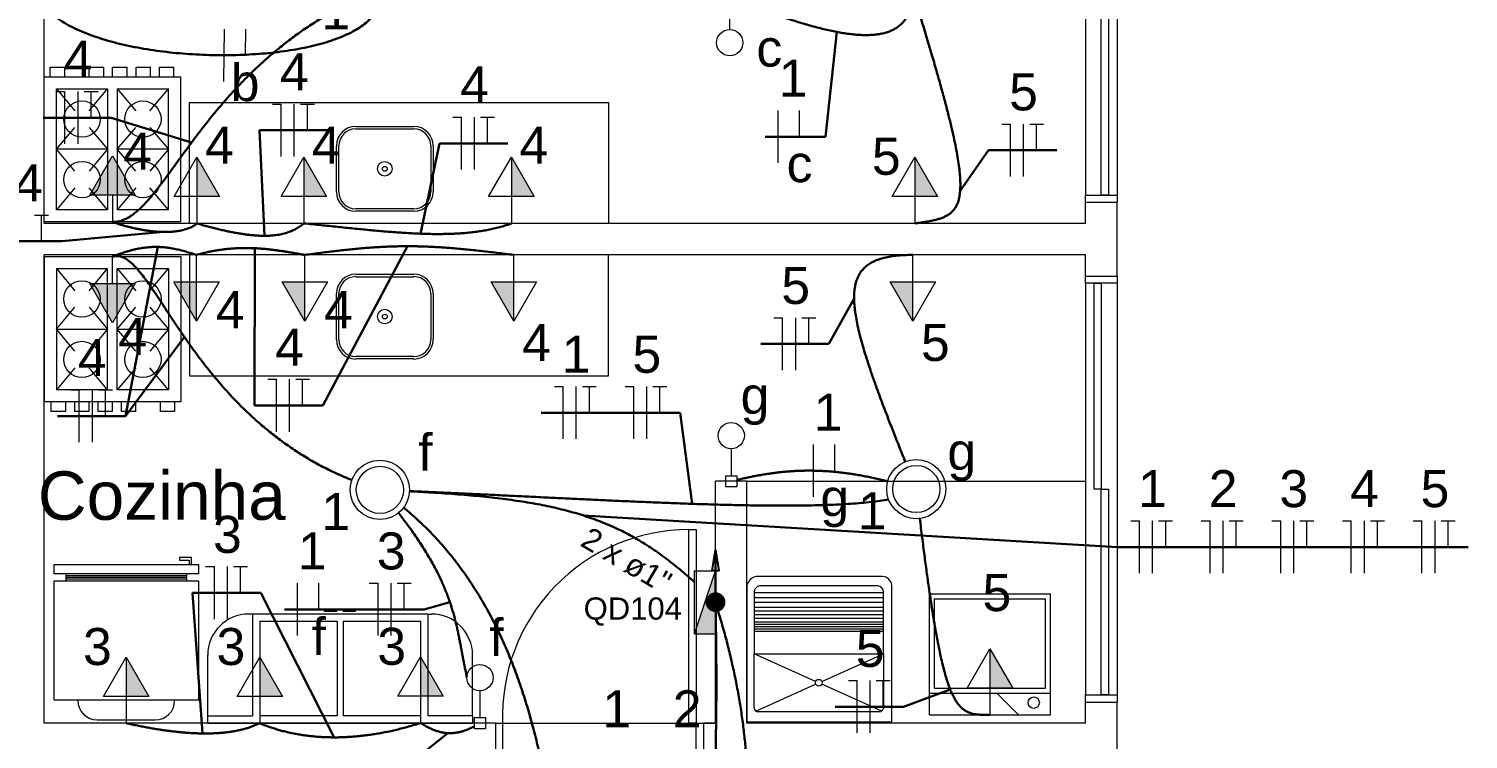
# Model space of a CAD drawing. Header units: inches. Extents: x 82 to 150, y -19 to 82.
# Drawn here: x 107.68 to 114.55, y 10.53 to 13.91 of the extents above; entities that cross this region are included whole.
import ezdxf
from ezdxf.enums import TextEntityAlignment as Align

# ---------------------------------------------------------------- set-up
doc = ezdxf.new("R2010")
doc.units = ezdxf.units.IN
doc.header["$MEASUREMENT"] = 0
doc.linetypes.add('Dashed', pattern=[0.75, 0.5, -0.25])
for name, color, linetype, lineweight in [('BASE', 7, 'Continuous', 5), ('EL-Condutos', 8, 'Continuous', 30), ('EL-Fios', 1, 'Continuous', 20), ('EL-Pontos', 5, 'Continuous', 20), ('EL-Textos fios', 7, 'Continuous', 30), ('MOVEIS', 253, 'Continuous', 20), ('P-SIMBOL', 5, 'Continuous', 20), ('TEXTO', 7, 'Continuous', 20)]:
    doc.layers.add(name, color=color, linetype=linetype, lineweight=lineweight)
doc.styles.add('Arial', font='arial.ttf')
doc.dimstyles.get("Standard").update_dxf_attribs({"dimtxt": 0.18, "dimasz": 0.18, "dimexe": 0.18, "dimexo": 0.0625, "dimgap": 0.09, "dimtad": 0, "dimtih": 1, "dimtoh": 1, "dimdec": 4, "dimzin": 0, "dimdsep": 46, "dimtxsty": 'Standard', "dimcen": 0.09, "dimadec": 0, "dimazin": 0, "dimtfac": 1, "dimtdec": 4, "dimtofl": 0, "dimtmove": 0, "dimatfit": 3, "dimfxl": 0, "dimtolj": 1, "dimtzin": 0, "dimarcsym": 0})

msp = doc.modelspace()

# ---------------------------------------------------------------- hatches: boundary and pattern name
at = {"layer": 'P-SIMBOL', "linetype": 'Continuous'}
for points in [[(108.1902, 13.1197), (108.082, 13.3072), (107.9737, 13.1197)], [(108.4848, 13.1127), (108.4848, 13.3002), (108.5931, 13.1127)], [(108.9946, 13.1127), (108.9946, 13.3002), (109.1029, 13.1127)], [(109.9843, 13.1127), (109.9844, 13.3002), (110.0926, 13.1127)], [(111.9091, 13.1127), (111.9091, 13.3002), (112.0174, 13.1127)], [(108.4828, 12.7067), (108.4828, 12.5192), (108.3746, 12.7067)], [(108.9992, 12.7067), (108.9992, 12.5192), (108.891, 12.7067)], [(109.9959, 12.7067), (109.9959, 12.5192), (109.8877, 12.7067)], [(111.8986, 12.7067), (111.8986, 12.5192), (111.7904, 12.7067)], [(107.9737, 12.6987), (108.082, 12.5112), (108.1902, 12.6987)], [(110.8583, 11.0285), (110.9582, 11.0285), (110.9582, 11.3294)], [(108.1477, 10.7302), (108.1477, 10.9177), (108.256, 10.7302)], [(108.7842, 10.7302), (108.7842, 10.9177), (108.8925, 10.7302)], [(109.5512, 10.7312), (109.5512, 10.9187), (109.6595, 10.7312)], [(112.2672, 10.7697), (112.2672, 10.9572), (112.3755, 10.7697)]]:
    msp.add_hatch(color=256, dxfattribs=at).paths.add_polyline_path(points)

# ---------------------------------------------------------------- linework, layer by layer
at = {"layer": 'BASE', "linetype": 'Continuous'}
for p, q in [((112.7232, 15.0817), (112.7232, 13.1202)), ((112.8732, 15.0817), (112.8732, 13.1202)), ((112.7232, 12.6992), (112.7232, 10.7377)), ((112.8732, 12.6992), (112.8732, 10.7377)), ((109.9082, 10.6022), (109.9427, 10.6022))]:
    msp.add_line(p, q, dxfattribs=at)
at = {"layer": 'BASE'}
for p, q in [((107.7562, 12.9847), (107.7562, 14.1672)), ((112.7232, 12.9847), (112.7232, 13.0857)), ((112.7232, 13.0857), (112.8732, 13.0857)), ((112.8732, 12.7337), (112.8732, 13.0857)), ((112.7232, 12.9847), (107.7562, 12.9847)), ((107.7562, 10.6022), (107.7562, 12.8347)), ((112.7232, 12.8347), (107.7562, 12.8347)), ((112.7232, 12.7337), (112.7232, 12.8347)), ((112.7232, 12.7337), (112.8732, 12.7337)), ((110.9582, 10.6022), (110.9582, 11.7557)), ((111.1082, 11.7557), (110.9582, 11.7557)), ((111.1082, 10.6022), (111.1082, 11.7557)), ((111.1082, 11.7557), (112.7232, 11.7557)), ((112.7232, 10.6022), (112.7232, 10.7032)), ((112.7232, 10.7032), (112.8732, 10.7032)), ((112.8732, 10.0252), (112.8732, 10.7032)), ((109.9082, 10.6022), (107.7562, 10.6022)), ((109.9082, 10.6022), (109.9082, 10.4522)), ((109.9427, 10.6022), (110.9582, 10.6022)), ((110.9582, 10.6022), (110.9002, 10.6022)), ((110.9002, 10.6022), (110.9002, 10.4522)), ((112.7232, 10.6022), (111.1082, 10.6022))]:
    msp.add_line(p, q, dxfattribs=at)
at = {"layer": 'BASE', "linetype": 'Continuous'}
for points in [[(112.8332, 14.1012), (112.8332, 13.1202), (112.7982, 13.1202), (112.7982, 14.1012), (112.8332, 14.1012), (112.8332, 14.1012)], [(112.7982, 12.6992), (112.7982, 11.7182), (112.7637, 11.7182), (112.7637, 12.6992), (112.7982, 12.6992), (112.7982, 12.6992)], [(112.8332, 11.7182), (112.8332, 10.7377), (112.7982, 10.7377), (112.7982, 11.7182), (112.8332, 11.7182), (112.8332, 11.7182)], [(110.8657, 10.6022), (110.8312, 10.6022), (110.8312, 11.5252), (110.8657, 11.5252), (110.8657, 10.6022), (110.8657, 10.6022)]]:
    msp.add_lwpolyline(points, close=True, dxfattribs=at)
for points in [[(112.7232, 13.0857), (112.7232, 13.1202), (112.8732, 13.1202), (112.8732, 13.0857)], [(112.8732, 12.7337), (112.8732, 12.6992), (112.7232, 12.6992), (112.7232, 12.7337)], [(112.7232, 10.7032), (112.7232, 10.7377), (112.8732, 10.7377), (112.8732, 10.7032)], [(109.9082, 10.6022), (109.9427, 10.6022), (109.9427, 10.4522), (109.9082, 10.4522)], [(110.9002, 10.4522), (110.8657, 10.4522), (110.8657, 10.6022), (110.9002, 10.6022)]]:
    msp.add_lwpolyline(points, dxfattribs=at)
msp.add_arc((110.8312, 10.6362), 0.889, 90, 182.192, dxfattribs=at)
at = {"layer": 'EL-Condutos'}
msp.add_line((110.9582, 11.179), (110.9582, 11.429), dxfattribs=at)
at = {"layer": 'EL-Condutos', "const_width": 0.0417}
msp.add_lwpolyline([(110.979, 11.179, 1), (110.9374, 11.179, 1)], format="xyb", close=True, dxfattribs=at)
at = {"layer": 'EL-Condutos'}
msp.add_circle((110.9582, 11.179), 0.0417, dxfattribs=at)
at = {"layer": 'EL-Condutos', "linetype": 'Continuous'}
for points in [[(109.2291, 14.0448), (109.1567, 14.0077), (109.0881, 13.9686), (109.023, 13.9277), (108.9613, 13.8853), (108.903, 13.8414), (108.8477, 13.7965), (108.7954, 13.7507), (108.746, 13.7043), (108.6992, 13.6575), (108.655, 13.6105), (108.6132, 13.5635), (108.5736, 13.5168), (108.5362, 13.4707), (108.5007, 13.4253), (108.4671, 13.3809), (108.4351, 13.3377), (108.4046, 13.296), (108.3756, 13.256), (108.3477, 13.2178), (108.321, 13.1819), (108.2952, 13.1483), (108.2702, 13.1173), (108.2459, 13.0892), (108.2221, 13.0642), (108.1987, 13.0424), (108.1755, 13.0243), (108.1523, 13.0099), (108.1291, 12.9995), (108.1057, 12.9934), (108.082, 12.9917)], [(111.8686, 13.9655), (111.857, 13.9488), (111.8436, 13.9342), (111.8283, 13.9216), (111.8113, 13.9109), (111.7927, 13.9021), (111.7726, 13.8949), (111.751, 13.8895), (111.728, 13.8857), (111.7038, 13.8834), (111.6783, 13.8826), (111.6518, 13.8831), (111.6242, 13.885), (111.5957, 13.888), (111.5663, 13.8922), (111.5362, 13.8975), (111.5054, 13.9038), (111.4741, 13.911), (111.4422, 13.919), (111.4099, 13.9278), (111.3773, 13.9373), (111.3444, 13.9474), (111.3114, 13.9581), (111.2783, 13.9692), (111.2452, 13.9807), (111.2123, 13.9925), (111.1795, 14.0045), (111.147, 14.0167), (111.1149, 14.0289), (111.0832, 14.0412), (111.052, 14.0534)], [(109.3167, 13.9655), (109.2918, 13.9416), (109.262, 13.9195), (109.2276, 13.8991), (109.1888, 13.8803), (109.1462, 13.8633), (109.1, 13.848), (109.0504, 13.8344), (108.998, 13.8225), (108.943, 13.8123), (108.8857, 13.8038), (108.8264, 13.797), (108.7656, 13.7919), (108.7035, 13.7885), (108.6406, 13.7868), (108.577, 13.7868), (108.5132, 13.7886), (108.4495, 13.792), (108.3862, 13.7971), (108.3237, 13.804), (108.2622, 13.8125), (108.2022, 13.8227), (108.144, 13.8347), (108.0879, 13.8483), (108.0342, 13.8637), (107.9833, 13.8807), (107.9355, 13.8995), (107.8912, 13.9199), (107.8506, 13.9421), (107.8142, 13.966), (107.7822, 13.9915)], [(111.9357, 13.9699), (111.9634, 13.8783), (111.9887, 13.7928), (112.0118, 13.7132), (112.0326, 13.6392), (112.0513, 13.5706), (112.0677, 13.5073), (112.0821, 13.4489), (112.0943, 13.3954), (112.1045, 13.3464), (112.1127, 13.3017), (112.1189, 13.2612), (112.1231, 13.2245), (112.1255, 13.1916), (112.126, 13.1621), (112.1246, 13.1359), (112.1214, 13.1127), (112.1165, 13.0923), (112.1098, 13.0745), (112.1015, 13.0592), (112.0915, 13.0459), (112.0799, 13.0346), (112.0668, 13.0251), (112.0521, 13.017), (112.0358, 13.0103), (112.0182, 13.0046), (111.9991, 12.9998), (111.9786, 12.9956), (111.9567, 12.9918), (111.9336, 12.9883), (111.9091, 12.9847)], [(108.082, 12.9917), (108.0996, 12.9857), (108.1172, 12.9801), (108.1346, 12.9749), (108.1519, 12.9701), (108.169, 12.9658), (108.186, 12.9618), (108.2027, 12.9582), (108.2192, 12.9551), (108.2354, 12.9523), (108.2514, 12.95), (108.2671, 12.948), (108.2825, 12.9465), (108.2975, 12.9453), (108.3122, 12.9446), (108.3266, 12.9442), (108.3405, 12.9442), (108.3541, 12.9446), (108.3672, 12.9454), (108.3799, 12.9466), (108.3922, 12.9482), (108.4039, 12.9501), (108.4152, 12.9525), (108.4259, 12.9552), (108.4361, 12.9583), (108.4457, 12.9617), (108.4548, 12.9656), (108.4632, 12.9698), (108.4711, 12.9744), (108.4783, 12.9794), (108.4848, 12.9847)], [(108.4848, 12.9847), (108.5115, 12.9771), (108.5373, 12.97), (108.5623, 12.9635), (108.5866, 12.9575), (108.6101, 12.952), (108.6328, 12.947), (108.6548, 12.9425), (108.6761, 12.9386), (108.6967, 12.9352), (108.7166, 12.9323), (108.7358, 12.93), (108.7544, 12.9281), (108.7723, 12.9268), (108.7896, 12.9261), (108.8063, 12.9258), (108.8224, 12.9261), (108.8379, 12.9268), (108.8529, 12.9281), (108.8673, 12.93), (108.8812, 12.9323), (108.8946, 12.9352), (108.9075, 12.9386), (108.9199, 12.9425), (108.9318, 12.947), (108.9433, 12.952), (108.9544, 12.9575), (108.965, 12.9635), (108.9753, 12.97), (108.9851, 12.9771), (108.9946, 12.9847)], [(108.9946, 12.9847), (109.0354, 12.9807), (109.0756, 12.9766), (109.1153, 12.9725), (109.1545, 12.9685), (109.1931, 12.9645), (109.2312, 12.9606), (109.2688, 12.9569), (109.3059, 12.9533), (109.3424, 12.95), (109.3784, 12.9468), (109.4139, 12.944), (109.4488, 12.9414), (109.4832, 12.9392), (109.517, 12.9373), (109.5503, 12.9358), (109.5831, 12.9348), (109.6153, 12.9342), (109.647, 12.9342), (109.6781, 12.9347), (109.7087, 12.9357), (109.7388, 12.9373), (109.7683, 12.9396), (109.7972, 12.9426), (109.8256, 12.9462), (109.8534, 12.9506), (109.8807, 12.9557), (109.9075, 12.9617), (109.9337, 12.9685), (109.9593, 12.9762), (109.9844, 12.9847)], [(108.082, 12.8267), (108.0991, 12.8334), (108.1157, 12.8394), (108.1318, 12.8449), (108.1475, 12.8499), (108.1627, 12.8543), (108.1776, 12.8583), (108.1921, 12.8617), (108.2062, 12.8646), (108.22, 12.8671), (108.2336, 12.8691), (108.2468, 12.8706), (108.2599, 12.8717), (108.2727, 12.8724), (108.2853, 12.8727), (108.2978, 12.8727), (108.3101, 12.8722), (108.3223, 12.8714), (108.3344, 12.8702), (108.3465, 12.8687), (108.3585, 12.8669), (108.3706, 12.8648), (108.3826, 12.8624), (108.3947, 12.8598), (108.4069, 12.8568), (108.4191, 12.8537), (108.4315, 12.8503), (108.4441, 12.8467), (108.4568, 12.8429), (108.4697, 12.8389), (108.4828, 12.8347)], [(108.4828, 12.8347), (108.5034, 12.8402), (108.5237, 12.8452), (108.5436, 12.8496), (108.5632, 12.8534), (108.5825, 12.8568), (108.6014, 12.8596), (108.6201, 12.862), (108.6385, 12.8639), (108.6566, 12.8654), (108.6744, 12.8665), (108.692, 12.8672), (108.7094, 12.8675), (108.7266, 12.8675), (108.7436, 12.8672), (108.7603, 12.8666), (108.7769, 12.8656), (108.7934, 12.8644), (108.8097, 12.863), (108.8259, 12.8614), (108.842, 12.8595), (108.8579, 12.8575), (108.8738, 12.8553), (108.8896, 12.853), (108.9053, 12.8505), (108.921, 12.848), (108.9367, 12.8454), (108.9523, 12.8428), (108.9679, 12.8401), (108.9835, 12.8374), (108.9992, 12.8347)], [(108.9992, 12.8347), (109.0389, 12.84), (109.0772, 12.845), (109.114, 12.8496), (109.1496, 12.8538), (109.184, 12.8577), (109.2174, 12.8611), (109.2498, 12.8643), (109.2814, 12.867), (109.3123, 12.8694), (109.3426, 12.8714), (109.3724, 12.8731), (109.4019, 12.8744), (109.4311, 12.8753), (109.4601, 12.8758), (109.4891, 12.876), (109.5182, 12.8758), (109.5475, 12.8753), (109.577, 12.8744), (109.607, 12.8731), (109.6375, 12.8714), (109.6686, 12.8694), (109.7005, 12.867), (109.7332, 12.8643), (109.767, 12.8611), (109.8017, 12.8577), (109.8377, 12.8538), (109.875, 12.8496), (109.9138, 12.845), (109.954, 12.84), (109.9959, 12.8347)], [(109.2231, 11.7612), (109.1473, 11.7941), (109.0753, 11.8299), (109.0071, 11.8685), (108.9426, 11.9095), (108.8815, 11.9526), (108.8238, 11.9975), (108.7693, 12.044), (108.7178, 12.0916), (108.6693, 12.1401), (108.6236, 12.1893), (108.5806, 12.2387), (108.54, 12.2881), (108.5018, 12.3372), (108.4659, 12.3856), (108.4321, 12.4331), (108.4002, 12.4794), (108.3702, 12.5242), (108.3418, 12.567), (108.315, 12.6078), (108.2896, 12.6461), (108.2654, 12.6816), (108.2424, 12.7141), (108.2203, 12.7431), (108.1991, 12.7686), (108.1786, 12.79), (108.1587, 12.8071), (108.1392, 12.8197), (108.12, 12.8273), (108.101, 12.8298), (108.082, 12.8267)], [(111.863, 11.849), (111.834, 11.9217), (111.8065, 11.9912), (111.7807, 12.0574), (111.7566, 12.1204), (111.7343, 12.1803), (111.7138, 12.2372), (111.6951, 12.291), (111.6784, 12.3419), (111.6636, 12.39), (111.6509, 12.4352), (111.6402, 12.4776), (111.6317, 12.5173), (111.6253, 12.5544), (111.6211, 12.5889), (111.6192, 12.6208), (111.6197, 12.6503), (111.6225, 12.6773), (111.6278, 12.702), (111.6355, 12.7244), (111.6457, 12.7445), (111.6586, 12.7624), (111.674, 12.7782), (111.6922, 12.7919), (111.7131, 12.8036), (111.7367, 12.8134), (111.7632, 12.8212), (111.7926, 12.8272), (111.8249, 12.8314), (111.8602, 12.8339), (111.8986, 12.8347)], [(111.7792, 11.7559), (111.7502, 11.7629), (111.7219, 11.7692), (111.6942, 11.7751), (111.667, 11.7804), (111.6403, 11.7852), (111.6142, 11.7894), (111.5885, 11.7932), (111.5633, 11.7965), (111.5385, 11.7992), (111.5141, 11.8016), (111.49, 11.8034), (111.4663, 11.8048), (111.4429, 11.8057), (111.4197, 11.8062), (111.3967, 11.8063), (111.374, 11.8059), (111.3514, 11.8052), (111.329, 11.804), (111.3067, 11.8025), (111.2844, 11.8005), (111.2622, 11.7982), (111.2401, 11.7955), (111.2179, 11.7925), (111.1957, 11.7891), (111.1734, 11.7854), (111.1511, 11.7814), (111.1286, 11.777), (111.1059, 11.7723), (111.083, 11.7674), (111.06, 11.7621)], [(109.497, 11.7088), (109.5903, 11.7048), (109.6837, 11.7006), (109.7772, 11.6963), (109.8706, 11.6919), (109.9638, 11.6874), (110.0566, 11.6829), (110.1488, 11.6784), (110.2404, 11.674), (110.3311, 11.6697), (110.4208, 11.6655), (110.5094, 11.6615), (110.5968, 11.6577), (110.6827, 11.6541), (110.7671, 11.6509), (110.8497, 11.6479), (110.9305, 11.6454), (111.0092, 11.6432), (111.0858, 11.6415), (111.1601, 11.6403), (111.2319, 11.6395), (111.3012, 11.6394), (111.3676, 11.6398), (111.4312, 11.6409), (111.4918, 11.6426), (111.5491, 11.6451), (111.6031, 11.6483), (111.6536, 11.6523), (111.7005, 11.6572), (111.7436, 11.6629), (111.7828, 11.6695)], [(109.4985, 11.7079), (109.5677, 11.7041), (109.6343, 11.7), (109.6983, 11.6956), (109.76, 11.6908), (109.8194, 11.6855), (109.8766, 11.6797), (109.9317, 11.6734), (109.9848, 11.6665), (110.036, 11.659), (110.0855, 11.6508), (110.1333, 11.6419), (110.1795, 11.6323), (110.2242, 11.6218), (110.2675, 11.6104), (110.3096, 11.5982), (110.3505, 11.585), (110.3904, 11.5708), (110.4293, 11.5556), (110.4673, 11.5392), (110.5045, 11.5218), (110.5412, 11.5031), (110.5772, 11.4833), (110.6128, 11.4621), (110.6481, 11.4397), (110.6831, 11.4159), (110.7179, 11.3906), (110.7527, 11.3639), (110.7876, 11.3358), (110.8227, 11.306), (110.858, 11.2747)], [(109.4467, 11.6045), (109.4737, 11.5691), (109.4988, 11.5348), (109.5222, 11.5018), (109.5439, 11.4698), (109.564, 11.4389), (109.5825, 11.4089), (109.5996, 11.3799), (109.6153, 11.3517), (109.6298, 11.3243), (109.643, 11.2976), (109.655, 11.2716), (109.666, 11.2462), (109.676, 11.2214), (109.6851, 11.197), (109.6934, 11.173), (109.701, 11.1494), (109.7078, 11.1261), (109.7141, 11.103), (109.7199, 11.0801), (109.7252, 11.0573), (109.7302, 11.0346), (109.7349, 11.0118), (109.7394, 10.989), (109.7438, 10.966), (109.7482, 10.9428), (109.7526, 10.9193), (109.7571, 10.8956), (109.7618, 10.8714), (109.7668, 10.8468), (109.7722, 10.8217)], [(109.4699, 11.6307), (109.5407, 11.569), (109.607, 11.5038), (109.6689, 11.4351), (109.7267, 11.3633), (109.7804, 11.2884), (109.8303, 11.2107), (109.8764, 11.1304), (109.9189, 11.0476), (109.9579, 10.9625), (109.9937, 10.8753), (110.0263, 10.7862), (110.0558, 10.6954), (110.0825, 10.6031), (110.1065, 10.5094), (110.1279, 10.4145), (110.1469, 10.3187), (110.1636, 10.2221), (110.1782, 10.1248), (110.1908, 10.0272), (110.2015, 9.9293), (110.2106, 9.8314), (110.218, 9.7336), (110.2241, 9.6362), (110.2289, 9.5392), (110.2326, 9.4429), (110.2354, 9.3476), (110.2373, 9.2533), (110.2386, 9.1602), (110.2393, 9.0686), (110.2396, 8.9786)], [(111.9326, 11.5779), (111.9438, 11.4874), (111.9547, 11.4029), (111.9652, 11.3242), (111.9755, 11.2511), (111.9854, 11.1835), (111.9952, 11.121), (112.0047, 11.0636), (112.0142, 11.0109), (112.0235, 10.9628), (112.0328, 10.9191), (112.042, 10.8795), (112.0513, 10.8439), (112.0606, 10.8121), (112.07, 10.7837), (112.0796, 10.7587), (112.0894, 10.7369), (112.0993, 10.7179), (112.1096, 10.7016), (112.1201, 10.6879), (112.131, 10.6764), (112.1422, 10.667), (112.1539, 10.6595), (112.166, 10.6536), (112.1786, 10.6492), (112.1918, 10.646), (112.2056, 10.6439), (112.2199, 10.6426), (112.235, 10.642), (112.2507, 10.6417), (112.2672, 10.6417)], [(107.7562, 4.1358), (108.0096, 4.5316), (108.2504, 4.9003), (108.4788, 5.2436), (108.6952, 5.5632), (108.8998, 5.861), (109.0929, 6.1385), (109.2747, 6.3974), (109.4455, 6.6396), (109.6056, 6.8666), (109.7552, 7.0803), (109.8946, 7.2823), (110.024, 7.4744), (110.1438, 7.6581), (110.2542, 7.8354), (110.3555, 8.0078), (110.4478, 8.1771), (110.5316, 8.345), (110.607, 8.5133), (110.6744, 8.6835), (110.7339, 8.8575), (110.7859, 9.0369), (110.8306, 9.2234), (110.8683, 9.4189), (110.8993, 9.6249), (110.9237, 9.8432), (110.942, 10.0755), (110.9543, 10.3235), (110.9609, 10.589), (110.9621, 10.8735), (110.9582, 11.179)], [(108.1477, 10.6022), (108.1743, 10.5964), (108.2006, 10.591), (108.2266, 10.5859), (108.2523, 10.5811), (108.2776, 10.5767), (108.3026, 10.5726), (108.3273, 10.5689), (108.3516, 10.5656), (108.3756, 10.5627), (108.3992, 10.5601), (108.4224, 10.5579), (108.4452, 10.5562), (108.4677, 10.5548), (108.4898, 10.5539), (108.5115, 10.5534), (108.5328, 10.5533), (108.5536, 10.5537), (108.5741, 10.5545), (108.5941, 10.5557), (108.6137, 10.5575), (108.6328, 10.5597), (108.6515, 10.5624), (108.6698, 10.5656), (108.6876, 10.5693), (108.7049, 10.5734), (108.7217, 10.5781), (108.7381, 10.5834), (108.754, 10.5891), (108.7693, 10.5954), (108.7842, 10.6022)], [(109.5512, 10.6032), (109.5224, 10.5943), (109.4937, 10.586), (109.4653, 10.5783), (109.4369, 10.5713), (109.4088, 10.5649), (109.3808, 10.5591), (109.3531, 10.5539), (109.3255, 10.5494), (109.2981, 10.5455), (109.271, 10.5421), (109.2441, 10.5395), (109.2174, 10.5374), (109.1909, 10.5359), (109.1647, 10.535), (109.1387, 10.5348), (109.113, 10.5351), (109.0875, 10.5361), (109.0624, 10.5376), (109.0375, 10.5398), (109.0129, 10.5425), (108.9885, 10.5459), (108.9645, 10.5498), (108.9408, 10.5543), (108.9174, 10.5594), (108.8944, 10.5651), (108.8717, 10.5714), (108.8493, 10.5782), (108.8272, 10.5856), (108.8055, 10.5936), (108.7842, 10.6022)], [(109.8084, 10.5875), (109.799, 10.5828), (109.7897, 10.5784), (109.7806, 10.5744), (109.7716, 10.5707), (109.7628, 10.5674), (109.7541, 10.5646), (109.7454, 10.562), (109.7369, 10.5599), (109.7285, 10.5581), (109.7201, 10.5567), (109.7118, 10.5556), (109.7035, 10.5549), (109.6953, 10.5546), (109.6871, 10.5546), (109.6789, 10.555), (109.6708, 10.5558), (109.6626, 10.5569), (109.6544, 10.5584), (109.6462, 10.5602), (109.638, 10.5623), (109.6297, 10.5649), (109.6213, 10.5677), (109.6129, 10.571), (109.6044, 10.5745), (109.5959, 10.5785), (109.5872, 10.5827), (109.5784, 10.5873), (109.5695, 10.5923), (109.5604, 10.5976), (109.5512, 10.6032)]]:
    msp.add_spline(points, degree=3, dxfattribs=at)
at = {"layer": 'EL-Condutos', "linetype": 'Dashed', "ltscale": 10}
msp.add_spline([(108.9692, 3.1345), (109.1397, 3.6808), (109.3035, 4.1961), (109.4608, 4.6817), (109.6113, 5.1389), (109.755, 5.569), (109.8919, 5.9732), (110.0218, 6.3528), (110.1448, 6.709), (110.2608, 7.0431), (110.3696, 7.3563), (110.4713, 7.6499), (110.5657, 7.9252), (110.6529, 8.1834), (110.7327, 8.4257), (110.8051, 8.6536), (110.87, 8.8681), (110.9274, 9.0705), (110.9772, 9.2622), (111.0193, 9.4444), (111.0537, 9.6182), (111.0802, 9.7851), (111.0989, 9.9462), (111.1097, 10.1028), (111.1125, 10.2562), (111.1073, 10.4076), (111.094, 10.5583), (111.0724, 10.7095), (111.0427, 10.8625), (111.0046, 11.0186), (110.9582, 11.179)], degree=3, dxfattribs=at)
at = {"layer": 'EL-Fios', "color": 5}
for p, q in [((108.6132, 13.6614), (108.616, 13.9114)), ((108.7164, 13.7853), (108.7178, 13.9103)), ((107.8133, 13.6139), (107.855, 13.6139)), ((107.855, 13.3639), (107.855, 13.6139)), ((107.9175, 13.3639), (107.9175, 13.6139)), ((107.9466, 13.6139), (108.0133, 13.6139)), ((107.98, 13.4889), (107.98, 13.6139)), ((108.8449, 13.5538), (108.8865, 13.5538)), ((108.8865, 13.3038), (108.8865, 13.5538)), ((108.949, 13.3038), (108.949, 13.5538)), ((108.9782, 13.5538), (109.0449, 13.5538)), ((109.0115, 13.4288), (109.0115, 13.5538)), ((109.7046, 13.4913), (109.7463, 13.4913)), ((109.7463, 13.2413), (109.7463, 13.4913)), ((109.8088, 13.2413), (109.8088, 13.4913)), ((109.8379, 13.4913), (109.9046, 13.4913)), ((109.8713, 13.3663), (109.8713, 13.4913)), ((111.257, 13.2733), (111.257, 13.5233)), ((111.3588, 13.3983), (111.3588, 13.5233)), ((112.3232, 13.4582), (112.3649, 13.4582)), ((112.3649, 13.2082), (112.3649, 13.4582)), ((112.4274, 13.2082), (112.4274, 13.4582)), ((112.4566, 13.4582), (112.5232, 13.4582)), ((112.4899, 13.3332), (112.4899, 13.4582)), ((107.7106, 13.0247), (107.7773, 13.0247)), ((107.7439, 12.8997), (107.7439, 13.0247)), ((111.2365, 12.5351), (111.2782, 12.5351)), ((111.2782, 12.2851), (111.2782, 12.5351)), ((111.3407, 12.2851), (111.3407, 12.5351)), ((111.3698, 12.5351), (111.4365, 12.5351)), ((111.4032, 12.4101), (111.4032, 12.5351)), ((108.8223, 12.2419), (108.864, 12.2419)), ((108.8223, 12.2419), (108.864, 12.2419)), ((108.864, 11.9919), (108.864, 12.2419)), ((108.864, 11.9919), (108.864, 12.2419)), ((108.9265, 11.9919), (108.9265, 12.2419)), ((108.9265, 11.9919), (108.9265, 12.2419)), ((108.9557, 12.2419), (109.0223, 12.2419)), ((108.9557, 12.2419), (109.0223, 12.2419)), ((108.989, 12.1169), (108.989, 12.2419)), ((108.989, 12.1169), (108.989, 12.2419)), ((107.8817, 12.1914), (107.9234, 12.1914)), ((107.8817, 12.1914), (107.9234, 12.1914)), ((107.9234, 11.9414), (107.9234, 12.1914)), ((107.9234, 11.9414), (107.9234, 12.1914)), ((107.9859, 11.9414), (107.9859, 12.1914)), ((107.9859, 11.9414), (107.9859, 12.1914)), ((108.0151, 12.1914), (108.0817, 12.1914)), ((108.0151, 12.1914), (108.0817, 12.1914)), ((108.0484, 12.0664), (108.0484, 12.1914)), ((108.0484, 12.0664), (108.0484, 12.1914)), ((110.1897, 12.2073), (110.2314, 12.2073)), ((110.2314, 11.9573), (110.2314, 12.2073)), ((110.2939, 11.9573), (110.2939, 12.2073)), ((110.3231, 12.2073), (110.3897, 12.2073)), ((110.3564, 12.0823), (110.3564, 12.2073)), ((110.5265, 12.2073), (110.5682, 12.2073)), ((110.5682, 11.9573), (110.5682, 12.2073)), ((110.6307, 11.9573), (110.6307, 12.2073)), ((110.6599, 12.2073), (110.7265, 12.2073)), ((110.6932, 12.0823), (110.6932, 12.2073)), ((111.4249, 11.6813), (111.4249, 11.9313)), ((111.5267, 11.8063), (111.5267, 11.9313)), ((112.9385, 11.567), (112.9802, 11.567)), ((112.9802, 11.317), (112.9802, 11.567)), ((113.0427, 11.317), (113.0427, 11.567)), ((113.0718, 11.567), (113.1385, 11.567)), ((113.1052, 11.442), (113.1052, 11.567)), ((113.2753, 11.567), (113.317, 11.567)), ((113.317, 11.317), (113.317, 11.567)), ((113.3795, 11.317), (113.3795, 11.567)), ((113.4086, 11.567), (113.4753, 11.567)), ((113.442, 11.442), (113.442, 11.567)), ((113.6121, 11.567), (113.6538, 11.567)), ((113.6538, 11.317), (113.6538, 11.567)), ((113.7163, 11.317), (113.7163, 11.567)), ((113.7454, 11.567), (113.8121, 11.567)), ((113.7788, 11.442), (113.7788, 11.567)), ((113.9489, 11.567), (113.9906, 11.567)), ((113.9906, 11.317), (113.9906, 11.567)), ((114.0531, 11.317), (114.0531, 11.567)), ((114.0822, 11.567), (114.1489, 11.567)), ((114.1156, 11.442), (114.1156, 11.567)), ((114.2857, 11.567), (114.3274, 11.567)), ((114.3274, 11.317), (114.3274, 11.567)), ((114.3899, 11.317), (114.3899, 11.567)), ((114.419, 11.567), (114.4857, 11.567)), ((114.4524, 11.442), (114.4524, 11.567)), ((108.5263, 11.3488), (108.5679, 11.3488)), ((108.5263, 11.3488), (108.5679, 11.3488)), ((108.5679, 11.0988), (108.5679, 11.3488)), ((108.5679, 11.0988), (108.5679, 11.3488)), ((108.6304, 11.0988), (108.6304, 11.3488)), ((108.6304, 11.0988), (108.6304, 11.3488)), ((108.6596, 11.3488), (108.7263, 11.3488)), ((108.6596, 11.3488), (108.7263, 11.3488)), ((108.6929, 11.2238), (108.6929, 11.3488)), ((108.6929, 11.2238), (108.6929, 11.3488)), ((108.9642, 11.0196), (108.9642, 11.2696)), ((109.0661, 11.1446), (109.0661, 11.2696)), ((109.3068, 11.2696), (109.3485, 11.2696)), ((109.3485, 11.0196), (109.3485, 11.2696)), ((109.411, 11.0196), (109.411, 11.2696)), ((109.4402, 11.2696), (109.5068, 11.2696)), ((109.4735, 11.1446), (109.4735, 11.2696)), ((111.5917, 10.8056), (111.6334, 10.8056)), ((111.6334, 10.5556), (111.6334, 10.8056)), ((111.6959, 10.5556), (111.6959, 10.8056)), ((111.7251, 10.8056), (111.7917, 10.8056)), ((111.7584, 10.6806), (111.7584, 10.8056))]:
    msp.add_line(p, q, dxfattribs=at)
at = {"layer": 'EL-Pontos', "linetype": 'Continuous'}
msp.add_circle((110.9582, 11.179), 0.025, dxfattribs=at)
at = {"layer": 'EL-Textos fios'}
for p, q in [((111.5362, 13.8975), (111.4831, 13.3983)), ((108.0758, 13.4889), (107.7508, 13.4889)), ((108.4596, 13.3709), (108.0758, 13.4889)), ((108.8063, 12.9258), (108.7824, 13.4288)), ((108.7824, 13.4288), (109.1074, 13.4288)), ((111.4831, 13.3983), (111.1945, 13.3983)), ((109.5503, 12.9358), (109.6421, 13.3663)), ((109.6421, 13.3663), (109.9671, 13.3663)), ((112.1249, 13.1398), (112.2607, 13.3332)), ((112.2607, 13.3332), (112.5857, 13.3332)), ((108.3266, 12.9442), (107.8398, 12.8997)), ((107.8398, 12.8997), (107.5148, 12.8997)), ((108.2978, 12.8727), (108.1442, 12.0664)), ((108.7604, 12.8665), (108.7598, 12.1169)), ((109.4891, 12.876), (109.0848, 12.1169)), ((111.6192, 12.6272), (111.499, 12.4101)), ((108.4247, 12.4438), (108.1442, 12.0664)), ((111.499, 12.4101), (111.174, 12.4101)), ((108.7598, 12.1169), (109.0848, 12.1169)), ((109.0848, 12.1169), (108.7598, 12.1169)), ((108.1442, 12.0664), (107.8192, 12.0664)), ((108.1442, 12.0664), (107.8192, 12.0664)), ((110.789, 12.0823), (110.1272, 12.0823)), ((110.8464, 11.6481), (110.789, 12.0823)), ((110.3271, 11.5927), (112.876, 11.442)), ((112.876, 11.442), (114.5482, 11.442)), ((108.7888, 11.2238), (108.4638, 11.2238)), ((108.5115, 10.5534), (108.4638, 11.2238)), ((108.4638, 11.2238), (108.7888, 11.2238)), ((109.1387, 10.5348), (108.7888, 11.2238)), ((109.5693, 11.1446), (108.9017, 11.1446)), ((109.6913, 11.1795), (109.5693, 11.1446)), ((112.0778, 10.7633), (111.8542, 10.6806)), ((111.8542, 10.6806), (111.5292, 10.6806)), ((109.681, 10.5549), (109.1269, 10.1147))]:
    msp.add_line(p, q, dxfattribs=at)
at = {"layer": 'MOVEIS'}
for p, q in [((107.7567, 12.9917), (107.7567, 13.6842)), ((107.7567, 13.6842), (108.4072, 13.6842)), ((107.7852, 13.7302), (107.8547, 13.7302)), ((107.7852, 13.6842), (107.7852, 13.7302)), ((107.8547, 13.6842), (107.8547, 13.7302)), ((107.9712, 13.6842), (107.9712, 13.7302)), ((107.9712, 13.7302), (108.0402, 13.7302)), ((108.0402, 13.6842), (108.0402, 13.7302)), ((108.0827, 13.7302), (108.1517, 13.7302)), ((108.0827, 13.6842), (108.0827, 13.7302)), ((108.1517, 13.6842), (108.1517, 13.7302)), ((108.1942, 13.7302), (108.2637, 13.7302)), ((108.1942, 13.6842), (108.1942, 13.7302)), ((108.2637, 13.6842), (108.2637, 13.7302)), ((108.3057, 13.6842), (108.3057, 13.7302)), ((108.3057, 13.7302), (108.3752, 13.7302)), ((108.3752, 13.6842), (108.3752, 13.7302)), ((108.4072, 12.9917), (108.4072, 13.6842)), ((107.8142, 13.6262), (108.0587, 13.6262)), ((107.8142, 13.0497), (107.8142, 13.6262)), ((107.8142, 13.6262), (107.9027, 13.5217)), ((107.9702, 13.5217), (108.0587, 13.6262)), ((108.0587, 13.6262), (108.0587, 13.0497)), ((108.1047, 13.6262), (108.1047, 13.0497)), ((108.1047, 13.6262), (108.3492, 13.6262)), ((108.1047, 13.6262), (108.1937, 13.5217)), ((108.2607, 13.5217), (108.3492, 13.6262)), ((108.3492, 13.0497), (108.3492, 13.6262)), ((108.4487, 12.9847), (108.4487, 13.5617)), ((108.4487, 13.5617), (110.4482, 13.5617)), ((110.4482, 13.5617), (110.4482, 12.9847)), ((107.8142, 13.3382), (107.9027, 13.4427)), ((107.9702, 13.4427), (108.0587, 13.3382)), ((108.1047, 13.3382), (108.1937, 13.4427)), ((108.2607, 13.4427), (108.3492, 13.3382)), ((109.2422, 13.4467), (109.5192, 13.4467)), ((109.2422, 13.4352), (109.5192, 13.4352)), ((108.0587, 13.3382), (107.8142, 13.3382)), ((107.9027, 13.2332), (107.8142, 13.3382)), ((108.0587, 13.3382), (107.9702, 13.2332)), ((108.3492, 13.3382), (108.1047, 13.3382)), ((108.1937, 13.2332), (108.1047, 13.3382)), ((108.3492, 13.3382), (108.2607, 13.2332)), ((109.1497, 13.1352), (109.1497, 13.3547)), ((109.1612, 13.1352), (109.1612, 13.3547)), ((109.5997, 13.3547), (109.5997, 13.1352)), ((109.6112, 13.3547), (109.6112, 13.1352)), ((107.9027, 13.1542), (107.8142, 13.0497)), ((108.0587, 13.0497), (107.9702, 13.1542)), ((108.1937, 13.1542), (108.1047, 13.0497)), ((108.3492, 13.0497), (108.2607, 13.1542)), ((108.0587, 13.0497), (107.8142, 13.0497)), ((108.3492, 13.0497), (108.1047, 13.0497)), ((109.5192, 13.0547), (109.2422, 13.0547)), ((108.4072, 12.9917), (107.7567, 12.9917)), ((109.5192, 13.0432), (109.2422, 13.0432)), ((107.7567, 12.8267), (108.4072, 12.8267)), ((107.7567, 12.8267), (107.7567, 12.1342)), ((108.4072, 12.8267), (108.4072, 12.1342)), ((108.4487, 12.8347), (108.4487, 12.2577)), ((110.4482, 12.2577), (110.4482, 12.8347)), ((107.8142, 12.7692), (107.8142, 12.1922)), ((107.8142, 12.7692), (108.0587, 12.7692)), ((107.8142, 12.7692), (107.9027, 12.6642)), ((107.9702, 12.6642), (108.0587, 12.7692)), ((108.0587, 12.1922), (108.0587, 12.7692)), ((108.1047, 12.1922), (108.1047, 12.7692)), ((108.1047, 12.7692), (108.3492, 12.7692)), ((108.1047, 12.7692), (108.1937, 12.6642)), ((108.2607, 12.6642), (108.3492, 12.7692)), ((108.3492, 12.7692), (108.3492, 12.1922)), ((109.2422, 12.7427), (109.5192, 12.7427)), ((109.2422, 12.7307), (109.5192, 12.7307)), ((109.1497, 12.4307), (109.1497, 12.6502)), ((109.1612, 12.4307), (109.1612, 12.6502)), ((109.5997, 12.6502), (109.5997, 12.4307)), ((109.6112, 12.6502), (109.6112, 12.4307)), ((107.8142, 12.4807), (107.9027, 12.5852)), ((107.9702, 12.5852), (108.0587, 12.4807)), ((108.1047, 12.4807), (108.1937, 12.5852)), ((108.2607, 12.5852), (108.3492, 12.4807)), ((107.8142, 12.4807), (108.0587, 12.4807)), ((107.9027, 12.3762), (107.8142, 12.4807)), ((108.0587, 12.4807), (107.9702, 12.3762)), ((108.1047, 12.4807), (108.3492, 12.4807)), ((108.1937, 12.3762), (108.1047, 12.4807)), ((108.3492, 12.4807), (108.2607, 12.3762)), ((107.9027, 12.2967), (107.8142, 12.1922)), ((108.0587, 12.1922), (107.9702, 12.2967)), ((108.1937, 12.2967), (108.1047, 12.1922)), ((108.3492, 12.1922), (108.2607, 12.2967)), ((109.5192, 12.3502), (109.2422, 12.3502)), ((109.5192, 12.3387), (109.2422, 12.3387)), ((108.4487, 12.2577), (110.4482, 12.2577)), ((108.0587, 12.1922), (107.8142, 12.1922)), ((108.3492, 12.1922), (108.1047, 12.1922)), ((108.4072, 12.1342), (107.7567, 12.1342)), ((107.7887, 12.1342), (107.7887, 12.0882)), ((107.8577, 12.0882), (107.7887, 12.0882)), ((107.8577, 12.1342), (107.8577, 12.0882)), ((107.9002, 12.1342), (107.9002, 12.0882)), ((107.9692, 12.0882), (107.9002, 12.0882)), ((107.9692, 12.1342), (107.9692, 12.0882)), ((108.0117, 12.1342), (108.0117, 12.0882)), ((108.0807, 12.0882), (108.0117, 12.0882)), ((108.0807, 12.1342), (108.0807, 12.0882)), ((108.1232, 12.1342), (108.1232, 12.0882)), ((108.1922, 12.0882), (108.1232, 12.0882)), ((108.1922, 12.1342), (108.1922, 12.0882)), ((108.3092, 12.1342), (108.3092, 12.0882)), ((108.3782, 12.0882), (108.3092, 12.0882)), ((108.3782, 12.1342), (108.3782, 12.0882)), ((107.8017, 11.3572), (107.8017, 11.3137)), ((108.4942, 11.3572), (107.8017, 11.3572)), ((108.4592, 11.3922), (108.4017, 11.3922)), ((108.4017, 11.3922), (108.4017, 11.3802)), ((108.4017, 11.3802), (108.4477, 11.3802)), ((108.4477, 11.3802), (108.4477, 11.3572)), ((108.4592, 11.3572), (108.4592, 11.3922)), ((108.4942, 11.3137), (108.4942, 11.3572)), ((108.4942, 11.3137), (107.8017, 11.3137)), ((107.8017, 11.2787), (107.8017, 10.7137)), ((108.4942, 11.2787), (107.8017, 11.2787)), ((107.8592, 11.3137), (107.8592, 11.2787)), ((108.4362, 11.3042), (107.8592, 11.3042)), ((108.4362, 11.2962), (107.8592, 11.2962)), ((108.4362, 11.2882), (107.8592, 11.2882)), ((108.4362, 11.2787), (108.4362, 11.3137)), ((108.4942, 10.7137), (108.4942, 11.2787)), ((111.7537, 11.3012), (111.1542, 11.3012)), ((111.1072, 11.2577), (111.1072, 10.6087)), ((111.7587, 11.2232), (111.1422, 11.2232)), ((111.7587, 11.2002), (111.1422, 11.2002)), ((111.7997, 10.6087), (111.7997, 11.2587)), ((111.9787, 10.6417), (111.9787, 11.2187)), ((111.9787, 11.2187), (112.5557, 11.2187)), ((112.0022, 10.7687), (112.0022, 11.1952)), ((112.0022, 11.1952), (112.5327, 11.1952)), ((112.5327, 10.7687), (112.5327, 11.1952)), ((112.5557, 10.6417), (112.5557, 11.2187)), ((108.7497, 11.1227), (108.7322, 11.1227)), ((109.5857, 11.1227), (108.7497, 11.1227)), ((108.7497, 11.1227), (108.7497, 10.6382)), ((109.5857, 11.1227), (109.5857, 10.6382)), ((109.5857, 11.1227), (109.6032, 11.1227)), ((111.7587, 11.1772), (111.1422, 11.1772)), ((111.7587, 11.1542), (111.1422, 11.1542)), ((111.7587, 11.1367), (111.1422, 11.1367)), ((108.7842, 11.0882), (108.7842, 10.6382)), ((108.7842, 11.0882), (109.1537, 11.0882)), ((109.1537, 11.0882), (109.1537, 10.6382)), ((109.1817, 11.0882), (109.1817, 10.6382)), ((109.1817, 11.0882), (109.5512, 11.0882)), ((109.5512, 11.0882), (109.5512, 10.6382)), ((111.7587, 11.1192), (111.1422, 11.1192)), ((111.7587, 11.1022), (111.1422, 11.1022)), ((111.7587, 11.0847), (111.1422, 11.0847)), ((111.7587, 11.0732), (111.1422, 11.0732)), ((111.7587, 11.0617), (111.1422, 11.0617)), ((111.7587, 11.0502), (111.1422, 11.0502)), ((111.7587, 11.0387), (111.1422, 11.0387)), ((108.5362, 10.6382), (108.5362, 10.9267)), ((109.7992, 10.6382), (109.7992, 10.9267)), ((111.4357, 10.8017), (111.1422, 10.9337)), ((111.4652, 10.8017), (111.7592, 10.9337)), ((111.1502, 10.6602), (111.4357, 10.7887)), ((111.7507, 10.6602), (111.4652, 10.7887)), ((107.8017, 10.7137), (108.4942, 10.7137)), ((107.9172, 10.7137), (107.9172, 10.7102)), ((108.3787, 10.7102), (108.3787, 10.7137)), ((112.4032, 10.6417), (112.2997, 10.7452)), ((111.9787, 10.6417), (112.5557, 10.6417)), ((108.0092, 10.6177), (108.2862, 10.6177)), ((108.5362, 10.6032), (108.5362, 10.6382)), ((108.5362, 10.6382), (108.7497, 10.6382)), ((108.5362, 10.6032), (109.7992, 10.6032)), ((109.1537, 10.6382), (108.7842, 10.6382)), ((109.5512, 10.6382), (109.1817, 10.6382)), ((109.7992, 10.6382), (109.5857, 10.6382)), ((109.7992, 10.6382), (109.7992, 10.6032)), ((111.1072, 10.6087), (111.7997, 10.6087))]:
    msp.add_line(p, q, dxfattribs=at)
for points in [[(111.1422, 10.9337), (111.7592, 10.9337), (111.7592, 11.2297)], [(111.1422, 11.2242), (111.1422, 10.9337)], [(111.7322, 11.2577), (111.1757, 11.2577)], [(111.1422, 10.9337), (111.7592, 10.9337), (111.7592, 10.6747)], [(111.1422, 10.6742), (111.1422, 10.9337)], [(111.9787, 10.7452), (112.5557, 10.7452)], [(112.0022, 10.7687), (112.5327, 10.7687)], [(111.7417, 10.6567), (111.1582, 10.6567)]]:
    msp.add_lwpolyline(points, dxfattribs=at)
for points in [[(109.0927, 11.1342), (109.0927, 11.1457), (109.1507, 11.1457), (109.1507, 11.1342), (109.0927, 11.1342), (109.0927, 11.1342)], [(109.1817, 11.1342), (109.1817, 11.1457), (109.2397, 11.1457), (109.2397, 11.1342), (109.1817, 11.1342), (109.1817, 11.1342)]]:
    msp.add_lwpolyline(points, close=True, dxfattribs=at)
for centre, radius in [((107.9367, 13.4822), 0.0865), ((108.2272, 13.4822), 0.0865), ((107.9367, 13.1937), 0.0865), ((108.2272, 13.1937), 0.0865), ((109.3807, 13.2452), 0.0346), ((109.3807, 13.2452), 0.0115), ((107.9362, 12.6247), 0.0865), ((108.2272, 12.6247), 0.0865), ((109.3807, 12.5407), 0.0346), ((109.3807, 12.5407), 0.0115), ((107.9362, 12.3362), 0.0865), ((108.2272, 12.3362), 0.0865), ((111.4507, 10.7952), 0.0162), ((112.4757, 10.7002), 0.0271)]:
    msp.add_circle(centre, radius, dxfattribs=at)
for centre, radius, start, end in [((109.2422, 13.3547), 0.0923, 90, 180), ((109.2422, 13.3547), 0.0808, 90, 180), ((109.5192, 13.3547), 0.0923, 0, 90), ((109.5192, 13.3547), 0.0808, 0, 90), ((109.2422, 13.1352), 0.0923, 180, 270), ((109.2422, 13.1352), 0.0808, 180, 270), ((109.5192, 13.1352), 0.0923, 270, 0), ((109.5192, 13.1352), 0.0808, 270, 0), ((109.2422, 12.6502), 0.0923, 90, 180), ((109.2422, 12.6502), 0.0808, 90, 180), ((109.5192, 12.6502), 0.0923, 0, 90), ((109.5192, 12.6502), 0.0808, 0, 90), ((109.2422, 12.4307), 0.0923, 180, 270), ((109.2422, 12.4307), 0.0808, 180, 270), ((109.5192, 12.4307), 0.0923, 270, 0), ((109.5192, 12.4307), 0.0808, 270, 0), ((111.1622, 11.2457), 0.0562, 98.3965, 167.571), ((111.7532, 11.2552), 0.0462, 4.47162, 89.908), ((111.1752, 11.2247), 0.0329, 88.9331, 182.927), ((111.7277, 11.2267), 0.0315, 5.68454, 81.89), ((108.7322, 10.9267), 0.1961, 90, 180), ((109.6032, 10.9267), 0.1961, 0, 90), ((108.0092, 10.7102), 0.0923, 180, 270), ((108.2862, 10.7102), 0.0923, 270, 0), ((111.1627, 10.6767), 0.0205, 186.116, 257.897), ((111.7382, 10.6772), 0.0212, 279.495, 352.982)]:
    msp.add_arc(centre, radius, start, end, dxfattribs=at)
at = {"layer": 'P-SIMBOL'}
for p, q in [((111.026, 13.9087), (111.026, 14.0372)), ((107.9737, 13.1197), (108.082, 13.3072)), ((108.082, 13.3072), (108.1902, 13.1197)), ((108.3766, 13.1127), (108.4848, 13.3002)), ((108.4848, 13.3002), (108.4848, 13.1127)), ((108.4848, 13.3002), (108.5931, 13.1127)), ((108.8864, 13.1127), (108.9946, 13.3002)), ((108.9946, 13.3002), (108.9946, 13.1127)), ((108.9946, 13.3002), (109.1029, 13.1127)), ((109.8761, 13.1127), (109.9844, 13.3002)), ((109.9844, 13.3002), (109.9844, 13.1127)), ((109.9844, 13.3002), (110.0926, 13.1127)), ((111.8009, 13.1127), (111.9091, 13.3002)), ((111.9091, 13.3002), (111.9091, 13.1127)), ((111.9091, 13.3002), (112.0174, 13.1127)), ((108.1902, 13.1197), (107.9737, 13.1197)), ((108.082, 13.1197), (108.082, 12.9917)), ((108.5931, 13.1127), (108.3766, 13.1127)), ((108.4848, 13.1127), (108.4848, 12.9847)), ((109.1029, 13.1127), (108.8864, 13.1127)), ((108.9946, 13.1127), (108.9946, 12.9847)), ((110.0926, 13.1127), (109.8761, 13.1127)), ((109.9844, 13.1127), (109.9844, 12.9847)), ((112.0174, 13.1127), (111.8009, 13.1127)), ((111.9091, 13.1127), (111.9091, 12.9847)), ((108.082, 12.6987), (108.082, 12.8267)), ((108.4828, 12.7067), (108.4828, 12.8347)), ((108.9992, 12.7067), (108.9992, 12.8347)), ((109.9959, 12.7067), (109.9959, 12.8347)), ((111.8986, 12.7067), (111.8986, 12.8347)), ((108.4828, 12.5192), (108.3746, 12.7067)), ((108.3746, 12.7067), (108.5911, 12.7067)), ((108.4828, 12.5192), (108.4828, 12.7067)), ((108.5911, 12.7067), (108.4828, 12.5192)), ((108.9992, 12.5192), (108.891, 12.7067)), ((108.891, 12.7067), (109.1075, 12.7067)), ((108.9992, 12.5192), (108.9992, 12.7067)), ((109.1075, 12.7067), (108.9992, 12.5192)), ((109.9959, 12.5192), (109.8877, 12.7067)), ((109.8877, 12.7067), (110.1042, 12.7067)), ((109.9959, 12.5192), (109.9959, 12.7067)), ((110.1042, 12.7067), (109.9959, 12.5192)), ((111.8986, 12.5192), (111.7904, 12.7067)), ((111.7904, 12.7067), (112.0069, 12.7067)), ((111.8986, 12.5192), (111.8986, 12.7067)), ((112.0069, 12.7067), (111.8986, 12.5192)), ((108.082, 12.5112), (107.9737, 12.6987)), ((107.9737, 12.6987), (108.1902, 12.6987)), ((108.1902, 12.6987), (108.082, 12.5112)), ((111.0332, 11.9107), (111.0332, 11.7822)), ((111.0067, 11.7822), (111.0597, 11.7822)), ((111.0067, 11.7292), (111.0067, 11.7822)), ((111.0597, 11.7822), (111.0597, 11.7292)), ((111.0597, 11.7292), (111.0067, 11.7292)), ((110.8583, 11.0285), (110.8583, 11.3294)), ((110.8583, 11.3294), (110.9582, 11.3294)), ((110.8583, 11.0285), (110.9582, 11.3294)), ((110.9582, 11.0285), (110.9582, 11.3294)), ((110.8583, 11.0285), (110.9582, 11.0285)), ((108.0395, 10.7302), (108.1477, 10.9177)), ((108.1477, 10.9177), (108.1477, 10.7302)), ((108.1477, 10.9177), (108.256, 10.7302)), ((108.676, 10.7302), (108.7842, 10.9177)), ((108.7842, 10.9177), (108.7842, 10.7302)), ((108.7842, 10.9177), (108.8925, 10.7302)), ((109.443, 10.7312), (109.5512, 10.9187)), ((109.5512, 10.9187), (109.5512, 10.7312)), ((109.5512, 10.9187), (109.6595, 10.7312)), ((112.159, 10.7697), (112.2672, 10.9572)), ((112.2672, 10.9572), (112.2672, 10.7697)), ((112.2672, 10.9572), (112.3755, 10.7697)), ((108.256, 10.7302), (108.0395, 10.7302)), ((108.1477, 10.7302), (108.1477, 10.6022)), ((108.8925, 10.7302), (108.676, 10.7302)), ((108.7842, 10.7302), (108.7842, 10.6022)), ((109.6595, 10.7312), (109.443, 10.7312)), ((109.5512, 10.7312), (109.5512, 10.6032)), ((109.8347, 10.7572), (109.8347, 10.6287)), ((112.3755, 10.7697), (112.159, 10.7697)), ((112.2672, 10.7697), (112.2672, 10.6417)), ((109.8082, 10.6287), (109.8612, 10.6287)), ((109.8082, 10.5757), (109.8082, 10.6287)), ((109.8612, 10.5757), (109.8082, 10.5757)), ((109.8612, 10.6287), (109.8612, 10.5757))]:
    msp.add_line(p, q, dxfattribs=at)
for centre, radius in [((111.026, 13.8462), 0.0625), ((111.0332, 11.9732), 0.0625), ((109.3575, 11.7145), 0.1412), ((109.3575, 11.7145), 0.1125), ((111.9157, 11.7185), 0.1412), ((111.9157, 11.7185), 0.1125), ((109.8347, 10.8197), 0.0625)]:
    msp.add_circle(centre, radius, dxfattribs=at)

# ---------------------------------------------------------------- texts
at = {"layer": 'TEXTO', "style": 'Arial'}
for s, height, p in [('1', 0.1765, (109.1472, 13.8567)), ('4', 0.1765, (107.9177, 13.6262)), ('4', 0.1765, (108.9492, 13.5662)), ('4', 0.1765, (109.8087, 13.5037)), ('1', 0.1765, (111.3277, 13.5357)), ('5', 0.1765, (112.4272, 13.4707)), ('4', 0.1765, (108.2007, 13.1877)), ('4', 0.1765, (108.5917, 13.2172)), ('4', 0.1765, (109.1012, 13.2172)), ('4', 0.1765, (110.0912, 13.2172)), ('5', 0.1765, (111.7727, 13.1637)), ('c', 0.1765, (111.3587, 13.1282)), ('4', 0.1765, (107.6812, 13.0372)), ('5', 0.1765, (111.3407, 12.5477)), ('4', 0.1765, (108.6433, 12.4324)), ('4', 0.1765, (109.1593, 12.4324)), ('4', 0.1765, (108.1782, 12.3052)), ('4', 0.1765, (110.1042, 12.2762)), ('5', 0.1765, (112.0067, 12.2762)), ('4', 0.1765, (107.9857, 12.2037)), ('4', 0.1765, (107.9857, 12.2037)), ('4', 0.1765, (108.9262, 12.2542)), ('4', 0.1765, (108.9262, 12.2542)), ('1', 0.1765, (110.2937, 12.2197)), ('5', 0.1765, (110.6307, 12.2197)), ('1', 0.1765, (111.4957, 11.9437)), ('f', 0.1765, (109.5742, 11.7527)), ('g', 0.1765, (112.1327, 11.7567)), ('Cozinha', 0.23076, (108.3172, 11.5027)), ('1', 0.1765, (113.0427, 11.5792)), ('2', 0.1765, (113.3792, 11.5792)), ('3', 0.1765, (113.7162, 11.5792)), ('4', 0.1765, (114.0532, 11.5792)), ('5', 0.1765, (114.3897, 11.5792)), ('1', 0.1765, (109.1472, 11.4702)), ('g', 0.1765, (111.5267, 11.5362)), ('1', 0.1765, (111.7057, 11.4742)), ('3', 0.1765, (108.6302, 11.3612)), ('3', 0.1765, (108.6302, 11.3612)), ('1', 0.1765, (109.0347, 11.2822)), ('3', 0.1765, (109.4112, 11.2822)), ('5', 0.1765, (112.3002, 11.0837)), ('3', 0.1765, (108.0102, 10.8267)), ('3', 0.1765, (108.6467, 10.8267)), ('f', 0.1765, (109.0662, 10.8747)), ('3', 0.1765, (109.4137, 10.8277)), ('5', 0.1765, (111.6957, 10.8177)), ('1', 0.1765, (110.4867, 10.5297)), ('2', 0.1765, (110.8232, 10.5297))]:
    msp.add_text(s, height=height, dxfattribs=at).set_placement(p, align=Align.BOTTOM_CENTER)
msp.add_text('c', height=0.1765, dxfattribs=at).set_placement((111.2762, 13.6792), align=Align.BOTTOM_RIGHT)
for s, height, rotation, p in [('b', 0.1765, 359.363, (108.7132, 13.5152)), ('2 x ø1"', 0.1059, 329.5569, (110.4912, 11.3067))]:
    msp.add_text(s, height=height, rotation=rotation, dxfattribs=at).set_placement(p, align=Align.BOTTOM_CENTER)
for s, height, p in [('g', 0.1765, (111.0777, 12.0237)), ('QD104', 0.1059, (110.3292, 11.0642)), ('f', 0.1765, (109.8792, 10.8702))]:
    msp.add_text(s, height=height, dxfattribs=at).set_placement(p, align=Align.BOTTOM_LEFT)

# ---------------------------------------------------------------- leaders
at = {"layer": 'EL-Condutos'}
msp.add_leader([(110.9582, 11.429), (110.9582, 11.179)], dimstyle='Standard', override={"dimasz": 0.1, "dimldrblk": 'Closed'}, dxfattribs=at)

doc.saveas('drawing.dxf')
